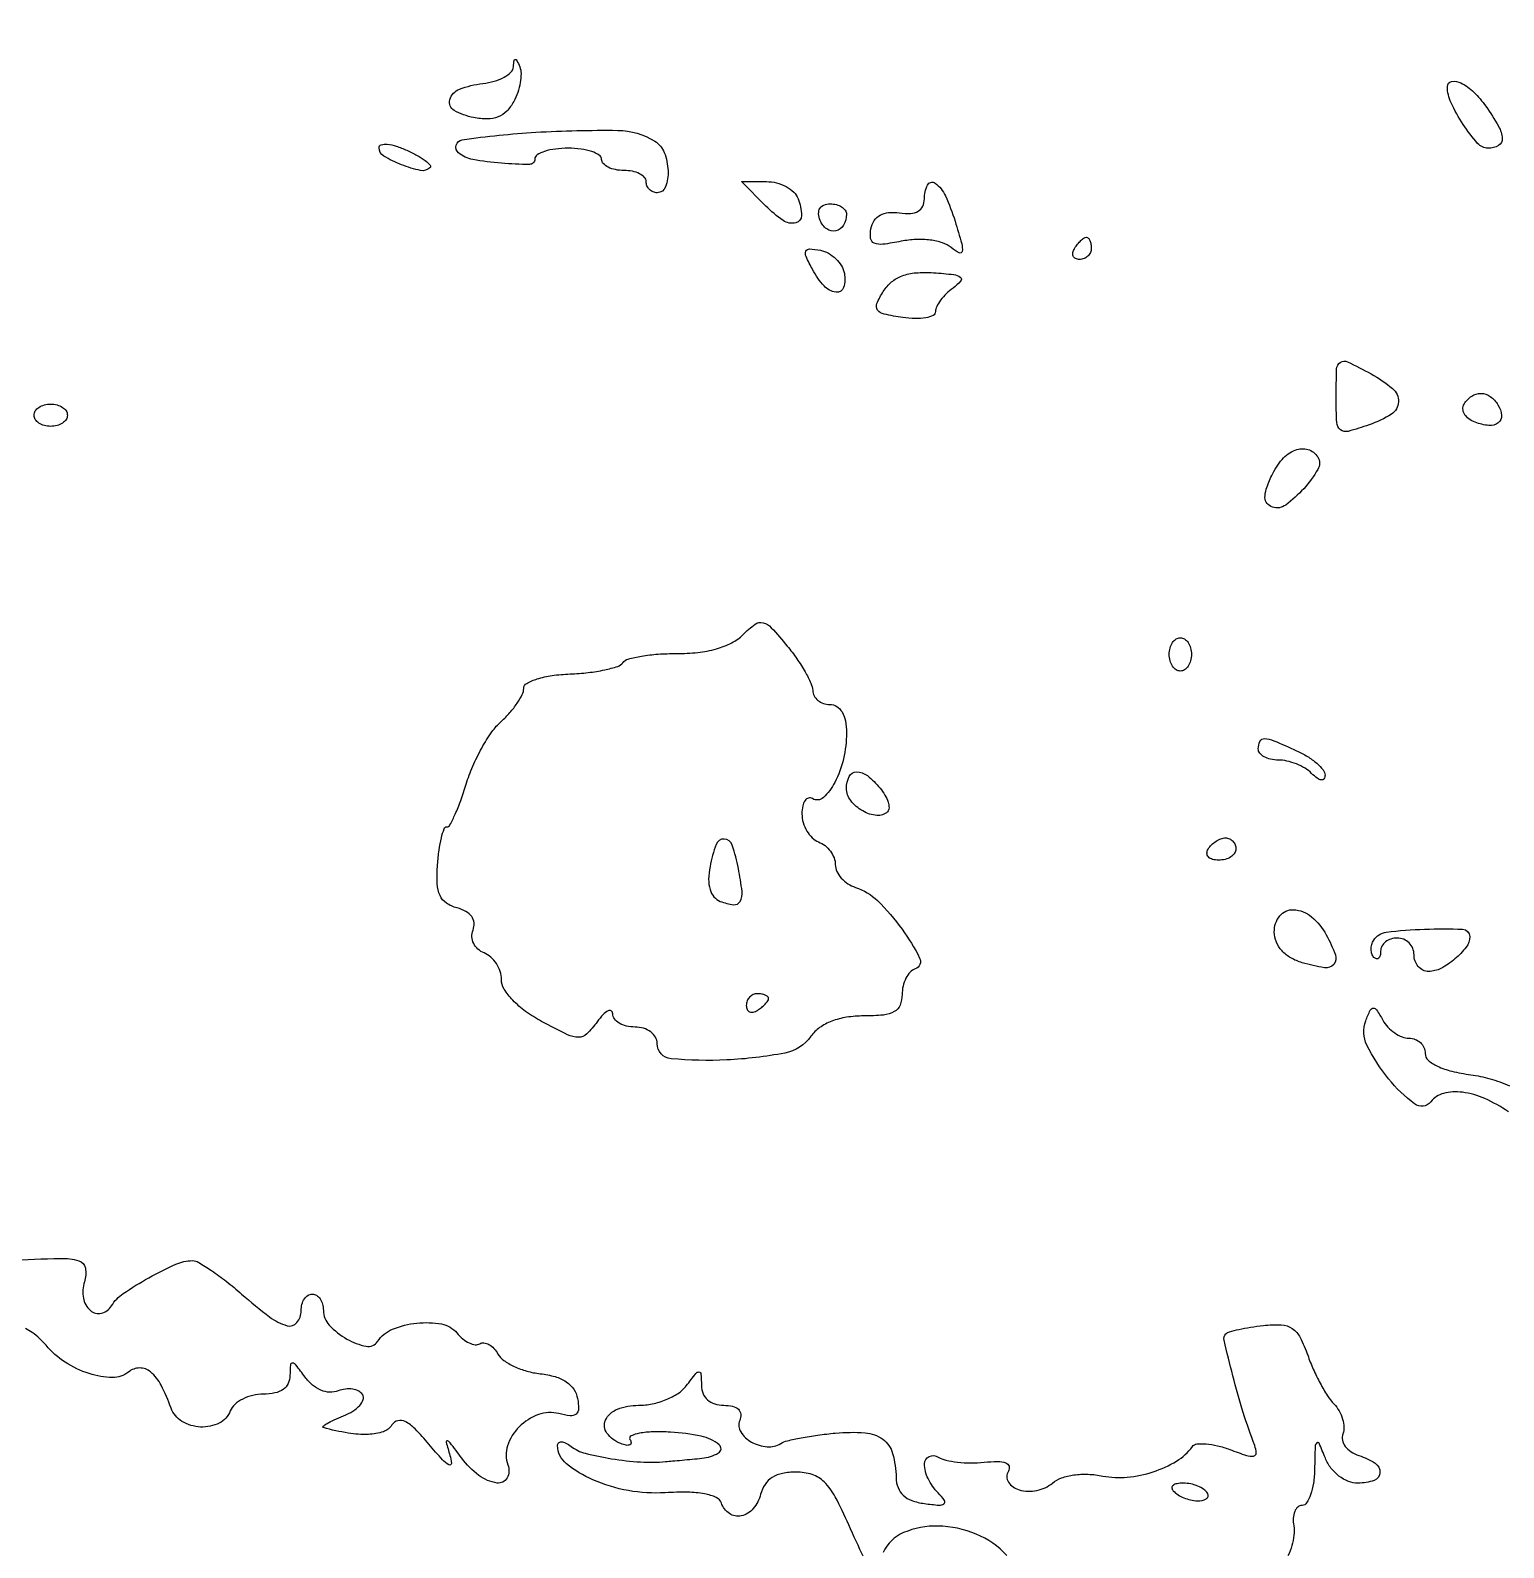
# Model space of a CAD drawing. Extents: x 0 to 4160, y 0 to 3120.
# Drawn here: x 155.7 to 288.1, y 2859.2 to 2995.6 of the extents above; entities that cross this region are included whole.
import ezdxf

# ---------------------------------------------------------------- set-up
doc = ezdxf.new("R2010")
doc.units = 0

msp = doc.modelspace()

# ---------------------------------------------------------------- linework, layer by layer
for points in [[(4159.499279, 606.274193, 0.000001), (4159.667734, 974.478125, 0.000057)], [(757.647081, 3119.740147, 0.000002), (520.492565, 3119.487217, 0.4139)], [(1964.75, 0.149832, 0.000016), (2717.930904, 0.232101, 0.000028), (3351.473438, 0.357111)], [(288.472506, 2898.379789, 0.048009), (286.366126, 2899.570356, 0.072734), (284.342779, 2900.137524, 0.094546), (282.653393, 2900.035283, 0.16761), (281.5, 2899.277786, -0.411129), (280.04831, 2899.083393, -0.061745), (277.715963, 2901.346547, -0.053005), (275.763329, 2904.384828, -0.210976), (275.65634, 2906.54682, -0.016263), (276.065351, 2907.517113, -0.281812), (276.338927, 2907.700273, -0.266443), (276.638264, 2907.54436, -0.014903), (277.198682, 2906.609458, 0.06178), (277.650912, 2905.993891, 0.053421), (278.260829, 2905.472778, 0.056098), (278.928336, 2905.118258, 0.094315), (279.54969, 2905, -0.093251), (280.103314, 2904.895843, -0.096396), (280.573971, 2904.598053, -0.099183), (280.888983, 2904.153763, -0.105144), (281, 2903.631669, 0.214494), (281.271925, 2903.026956, 0.072119), (282.099447, 2902.48285, 0.050808), (283.392437, 2902.031105, 0.025321), (285.099447, 2901.713487, -0.03726), (286.827394, 2901.349127, -0.032177), (288.57194, 2900.71896, -0.033534)], [(153.716229, 2885.034629, -0.0054), (158.371476, 2885.201727, -0.076148), (160.023701, 2884.990886, -0.288687), (160.613915, 2884.331073, -0.119316), (160.52671, 2883.084157, 0.121668), (160.432145, 2881.635507, 0.169401), (161.064269, 2880.512221, 0.247823), (162.055948, 2880.272957, 0.194423), (162.961393, 2880.937532, -0.105225), (164.022792, 2882.047012, -0.022089), (166.320663, 2883.467549, -0.022065), (168.734514, 2884.679761, -0.10571), (170.232292, 2885, -0.134588), (170.803472, 2884.843415, -0.015281), (171.944828, 2884.11875, -0.017606), (173.270937, 2883.148883, -0.013466), (174.652781, 2882, 0.017484), (177.171127, 2879.940213, 0.094559), (178.745423, 2879.156212, 0.297353), (179.616591, 2879.430058, 0.173763), (180, 2880.5, -0.064853), (180.074694, 2881.073457, -0.082425), (180.29375, 2881.559375, -0.098894), (180.618646, 2881.884432, -0.148195), (181, 2882, -0.14491), (181.381345, 2881.887108, -0.099365), (181.70625, 2881.56971, -0.083557), (181.925212, 2881.095134, -0.066486), (182, 2880.535184, 0.19088), (182.527705, 2879.203254, 0.074227), (184.111169, 2877.95346, 0.082637), (185.850206, 2877.308617, 0.303955), (186.877174, 2877.742783, -0.152199), (188.206274, 2878.835406, -0.070081), (190.401802, 2879.38678, -0.071167), (192.617729, 2879.307016, -0.176808), (193.998884, 2878.501344, 0.047507), (194.529628, 2877.973002, 0.061846), (195.10838, 2877.606391, 0.075873), (195.645281, 2877.44637, 0.17469), (196.051846, 2877.532043, -0.169178), (196.429147, 2877.615778, -0.099646), (196.873034, 2877.470928, -0.078586), (197.316931, 2877.118589, -0.057104), (197.68854, 2876.607793, 0.111534), (198.210056, 2876.033201, 0.043977), (199.140372, 2875.495915, 0.040723), (200.286885, 2875.071632, 0.040255), (201.491449, 2874.83676, -0.042243), (202.81868, 2874.572498, -0.076693), (203.820279, 2874.108212, -0.09532), (204.490933, 2873.448449, -0.104348), (204.842314, 2872.606992, -0.047582), (204.928129, 2871.682317, -0.226145), (204.704487, 2871.216207, -0.199272), (204.175802, 2871.061179, -0.036923), (203.157682, 2871.248514, 0.152168), (201.325306, 2871.163724, 0.110524), (199.593868, 2870.0578, 0.115065), (198.546461, 2868.361286, 0.174333), (198.582879, 2866.644618, -0.217468), (198.509799, 2865.464773, -0.316348), (197.612498, 2865.01135, -0.12675), (195.972407, 2865.699048, -0.070193), (194.433661, 2867.25, 0.0029), (193.395179, 2868.624333, 0.173158), (193.137828, 2868.791104, 0.571076), (193.02833, 2868.67707, 0.007206), (193.375822, 2867.5, -0.066101), (193.498903, 2866.780674, -0.577468), (193.280767, 2866.643646, -0.088859), (192.696378, 2867.100713, -0.008144), (191.485089, 2868.5, 0.018355), (190.23682, 2869.883869, 0.080197), (189.355493, 2870.540209, 0.185247), (188.695959, 2870.615536, 0.19019), (188.16429, 2870.2291, -0.17354), (187.388236, 2869.625875, -0.069654), (186.04608, 2869.384414, -0.050864), (184.230047, 2869.498471, -0.026098), (182, 2869.989076, -0.602484), (181.973653, 2870.108253, -0.043205), (182.326684, 2870.35897, -0.025619), (182.960105, 2870.68869, -0.011824), (183.814245, 2871.054928, 0.04326), (184.657077, 2871.480819, 0.06998), (185.273526, 2871.993843, 0.100191), (185.579901, 2872.508137, 0.226542), (185.53222, 2872.947867, 0.136798), (185.18316, 2873.270008, 0.079677), (184.637408, 2873.447472, 0.069382), (183.984408, 2873.458462, 0.06125), (183.323367, 2873.293846, -0.104663), (182.573476, 2873.174489, -0.086096), (181.781381, 2873.35369, -0.076606), (181.018245, 2873.81861, -0.059906), (180.355392, 2874.52865, 0.007299), (179.53128, 2875.621833, 0.200348), (179.224387, 2875.795422, 0.427404), (179.03535, 2875.639878, 0.018623), (179, 2874.69113, -0.107998), (178.840624, 2873.961869, -0.132077), (178.396241, 2873.426674, -0.104229), (177.649958, 2873.104534, -0.049989), (176.606989, 2873, 0.058092), (175.64904, 2872.888325, 0.059009), (174.747841, 2872.559375, 0.065064), (174.03509, 2872.074042, 0.119725), (173.638374, 2871.5, -0.187812), (172.638312, 2870.39969, -0.127867), (170.964521, 2870.047412, -0.124121), (169.293523, 2870.553153, -0.173583), (168.313381, 2871.75, 0.033287), (167.424365, 2873.801108, 0.098383), (166.473251, 2874.9975, 0.179395), (165.487314, 2875.355132, 0.17312), (164.488958, 2874.990836, -0.180883), (163.048285, 2874.489585, -0.072895), (160.962363, 2874.844641, -0.065384), (158.793762, 2875.878092, -0.075839), (157.086458, 2877.395824, 0.03411), (156.501927, 2878.009698, 0.035627), (155.847358, 2878.528773, 0.038102), (155.220333, 2878.890345, 0.112193)], [(230.553413, 2858.30722, -0.005366), (229.209358, 2861.259617, 0.017387), (227.991081, 2863.77366, 0.075155), (227.008054, 2865.104937, 0.11862), (225.918845, 2865.770627, 0.078273), (224.462611, 2866, 0.049667), (223.250068, 2865.879256, 0.091234), (222.331745, 2865.511967, 0.105057), (221.688169, 2864.885685, 0.083667), (221.289749, 2864, -0.111031), (220.625452, 2862.7144, -0.164707), (219.551371, 2862.061445, -0.206774), (218.479937, 2862.265349, -0.164763), (217.762593, 2863.212222, 0.212098), (217.304921, 2863.713705, 0.057939), (216.256164, 2864.035017, 0.041722), (214.72506, 2864.185782, 0.019046), (212.714616, 2864.138868, -0.059729), (209.406312, 2864.330626, -0.058806), (206.218609, 2865.298182, -0.067747), (203.840383, 2866.747964, -0.216294), (203.031425, 2868.372445, -0.21004), (203.129267, 2868.618798, -0.211821), (203.376419, 2868.712167, -0.105505), (203.772001, 2868.604178, -0.042176), (204.25, 2868.303811, 0.098969), (205.534624, 2867.686378, 0.022786), (207.899812, 2867.194171, 0.024353), (210.498339, 2866.904765, 0.037944), (212.75, 2866.935463, 0.000545), (213.368436, 2866.991632, 0.000212), (214.22381, 2867.070626, 0.00021), (215.150049, 2867.156952, 0.00026), (216.011905, 2867.238095, 0.107213), (217.504296, 2867.712866, 0.522866), (217.567255, 2868.44625, 0.123477), (215.946578, 2869.223492, 0.036288), (213.189987, 2869.580863, 0.019455), (211.618527, 2869.608327, 0.039536), (210.389958, 2869.484487, 0.065287), (209.646016, 2869.24628, 0.447803), (209.549272, 2868.920276, -0.122194), (209.644138, 2868.624521, -0.315703), (209.534037, 2868.442662, -0.155681), (209.216214, 2868.408871, -0.040885), (208.718604, 2868.554487, -0.139725), (207.483079, 2869.482209, -0.277004), (207.354896, 2870.657591, -0.196018), (208.41818, 2871.651801, -0.091431), (210.306424, 2872, 0.051336), (211.552195, 2872.128245, 0.045335), (212.801289, 2872.508858, 0.047725), (213.880214, 2873.072973, 0.086302), (214.607954, 2873.75, -0.005777), (215.477084, 2874.86788, -0.22845), (215.75116, 2875, -0.395521), (215.923317, 2874.838561, -0.011517), (215.968197, 2873.75, 0.096557), (216.120836, 2873.036277, 0.112689), (216.527119, 2872.476276, 0.105108), (217.161783, 2872.121872, 0.075099), (217.968615, 2872, -0.053315), (218.774479, 2871.913826, -0.137585), (219.287073, 2871.642707, -0.185499), (219.495084, 2871.205414, -0.111352), (219.411145, 2870.629042, 0.237453), (219.514424, 2869.598277, 0.124423), (220.47482, 2868.690777, 0.10788), (221.871318, 2868.267065, 0.159643), (223.105274, 2868.565063, -0.079306), (223.68805, 2868.808231, -0.012062), (224.924084, 2869.075421, -0.013248), (226.411215, 2869.318884, -0.011125), (227.998326, 2869.499847, -0.040195), (230.668892, 2869.529045, -0.14151), (232.265987, 2868.945031, -0.168483), (233.145529, 2867.673763, -0.063289), (233.462786, 2865.501197, 0.085816), (233.637002, 2864.594378, 0.116947), (234.101206, 2863.906825, 0.101094), (234.883542, 2863.435098, 0.052052), (236, 2863.165324, 0.012453), (237.322645, 2863.021688, 0.185365), (237.761638, 2863.149493, 0.408157), (237.806549, 2863.455146, 0.035658), (237.25, 2864.115324, -0.076918), (236.329184, 2865.410112, -0.116641), (236.012315, 2866.748831, -0.29315), (236.427615, 2867.396563, -0.251063), (237.249399, 2867.345863, 0.082142), (237.924208, 2867.068749, 0.027889), (238.972945, 2866.888749, 0.026861), (240.174353, 2866.815969, 0.027834), (241.362315, 2866.874057, -0.023063), (242.583872, 2866.94547, -0.090361), (243.325539, 2866.819718, -0.240517), (243.609728, 2866.514993, -0.211065), (243.549534, 2866.080148, 0.288709), (243.557964, 2865.095098, 0.186403), (244.508584, 2864.399755, 0.114891), (246.110426, 2864.344985, 0.125179), (247.515216, 2865.012628, -0.089255), (248.326302, 2865.471318, -0.049707), (249.433173, 2865.739039, -0.044828), (250.711896, 2865.800957, -0.039066), (252.04308, 2865.641384, 0.073246), (254.225136, 2865.529644, 0.055815), (256.569903, 2866.021042, 0.057522), (258.661564, 2866.987964, 0.096896), (260.082969, 2868.288754, -0.209415), (260.491325, 2868.523348, -0.047102), (261.31166, 2868.535201, -0.041146), (262.339489, 2868.367292, -0.029795), (263.447113, 2868.020108, 0.011546), (264.940357, 2867.491505, 0.119405), (265.586394, 2867.440066, 0.376967), (265.817451, 2867.719122, 0.084449), (265.685471, 2868.377266, -0.016323), (264.65813, 2871.340155, -0.012286), (263.716524, 2874.657747, -0.00498), (262.930306, 2877.842671, -0.259995), (263.097243, 2878.430577, -0.130077), (263.406902, 2878.61064, -0.012597), (264.257356, 2878.821289, -0.015323), (265.301594, 2879.018834, -0.011531), (266.46003, 2879.174129, -0.039854), (268.072753, 2879.223388, -0.13626), (269.059645, 2878.89636, -0.128443), (269.769851, 2878.093879, -0.033718), (270.446697, 2876.5, 0.021534), (270.941829, 2875.250304, 0.018284), (271.568105, 2873.976187, 0.018676), (272.224889, 2872.857205, 0.048272), (272.801639, 2872.121061, -0.061217), (273.266199, 2871.495506, -0.056552), (273.580436, 2870.759474, -0.060459), (273.705648, 2870.028963, -0.104223), (273.608539, 2869.422253, 0.145794), (273.566009, 2868.869995, 0.107172), (273.821274, 2868.307795, 0.088907), (274.341727, 2867.819329, 0.067358), (275.051029, 2867.483804, -0.068883), (276.496873, 2866.79449, -0.261175), (276.940455, 2865.937077, -0.312432), (276.42171, 2865.239112, -0.081681), (274.967776, 2865, -0.093033), (274.1001, 2865.162854, -0.070798), (273.255379, 2865.638046, -0.06698), (272.534944, 2866.361577, -0.066926), (272.031162, 2867.25, 0.008153), (271.469184, 2868.584807, 0.532672), (271.261017, 2868.622066, 0.186193), (271.116388, 2868.280798, 0.003296), (271.063386, 2866.25, -0.030985), (270.961755, 2865.004989, -0.047582), (270.706405, 2863.954688, -0.060252), (270.350242, 2863.224739, -0.254409), (269.937142, 2863, 0.184977), (269.557233, 2862.854472, 0.11381), (269.278383, 2862.457627, 0.083911), (269.145767, 2861.860205, 0.054761), (269.187083, 2861.153624, -0.069581), (269.210852, 2860.330817, -0.043543), (269.021861, 2859.384355, -0.042944), (268.665499, 2858.465451, -0.059303)], [(243.41242, 2858.5, 0.107537), (240.667395, 2860.415026, 0.093147), (237.22692, 2861.145204, 0.106666), (234.131511, 2860.552597, 0.189575), (232.305942, 2858.759617, -0.049619)]]:
    msp.add_lwpolyline(points, format="xyb")
for points in [[(199.100262, 2989.187342, -0.069443), (198.475135, 2988.33007, -0.106498), (197.714111, 2987.820655, -0.095176), (196.746285, 2987.636627, -0.046785), (195.493599, 2987.756473, -0.08289), (193.762314, 2988.396861, -0.341702), (193.362379, 2989.362705, -0.241497), (194.225051, 2990.307747, -0.059866), (196.327119, 2990.816422, 0.040957), (197.355952, 2991.024659, 0.054428), (198.238032, 2991.387572, 0.066289), (198.856457, 2991.83985, 0.187232), (199.078947, 2992.316422, -0.015116), (199.134978, 2992.893242, -0.383032), (199.245412, 2992.988576, -0.287201), (199.387638, 2992.895639, -0.011584), (199.643801, 2992.305439, -0.09864), (199.757887, 2991.711205, -0.041429), (199.684573, 2990.896741, -0.038891), (199.458254, 2990.01161, -0.040854)], [(286.443296, 2988.777494, -0.021711), (287.593847, 2986.972946, -0.117218), (287.924962, 2985.866634, -0.284828), (287.587821, 2985.245848, -0.130309), (286.660515, 2985, -0.217873), (285.714838, 2985.432611, -0.032363), (284.416866, 2987.147084, -0.035759), (283.3265, 2989.08811, -0.110529), (283, 2990.547053, -0.366441), (283.380113, 2990.996064, -0.161515), (284.206996, 2990.867325, -0.073502), (285.369582, 2990.034784, -0.047933)], [(211.785888, 2985.632328, -0.163295), (212.624118, 2984.623897, -0.081069), (212.971429, 2982.978065, -0.098073), (212.753567, 2981.530022, -0.316457), (212, 2981, -0.099038), (211.618362, 2981.076342, -0.097945), (211.29375, 2981.29375, -0.097945), (211.076342, 2981.618362, -0.099038), (211, 2982, 0.191087), (210.848523, 2982.381882, 0.088204), (210.4125, 2982.70625, 0.068025), (209.765418, 2982.926307, 0.048028), (209, 2983, -0.048028), (208.234582, 2983.073693, -0.068025), (207.5875, 2983.29375, -0.088204), (207.151477, 2983.618118, -0.191087), (207, 2984, 0.254951), (206.790443, 2984.384262, 0.06271), (206.11875, 2984.70625, 0.048861), (205.149251, 2984.927234, 0.031626), (204, 2985, 0.030819), (202.850699, 2984.929093, 0.047785), (201.88125, 2984.713594, 0.060981), (201.207951, 2984.399866, 0.258791), (201, 2984.025, -0.414828), (200.517408, 2983.543419, -0.019584), (197.989733, 2983.647774, -0.0247), (195.429397, 2983.982025, -0.128763), (194.149864, 2984.577109, -0.650619), (194.483039, 2985.761289, -0.020791), (201.093366, 2986.433463, -0.018323), (208.452613, 2986.603642, -0.13584)], [(191.579587, 2983.246253, -0.254544), (190.733811, 2982.996719, -0.040731), (189.024936, 2983.512302, -0.040677), (187.426347, 2984.295879, -0.264345), (187, 2985.045949, -0.335376), (187.19516, 2985.304181, -0.092252), (187.735616, 2985.354296, -0.05532), (188.543505, 2985.188806, -0.028746), (189.504226, 2984.816121, -0.019514), (190.434166, 2984.347773, -0.035523), (191.146857, 2983.884309, -0.045694), (191.584945, 2983.485154, -0.401136)], [(224.654923, 2980.456872, -0.083081), (224.960577, 2978.953874, -0.360807), (224.444914, 2978.286276, -0.208808), (223.312053, 2978.505485, -0.045672), (221.75, 2979.805556), (219.555556, 2982), (221.809163, 2982, -0.063267), (222.714995, 2981.884921, -0.061113), (223.574718, 2981.546706, -0.066142), (224.261336, 2981.047166, -0.111288)], [(238.757052, 2978.439939, -0.005974), (239.352999, 2976.412091, -0.103836), (239.39882, 2975.728748, -0.519021), (239.130976, 2975.59157, -0.052185), (238.422352, 2976.064442, 0.094626), (237.640442, 2976.495707, 0.047301), (236.534122, 2976.744046, 0.042781), (235.250801, 2976.796398, 0.038183), (233.926265, 2976.635253, -0.016891), (232.268991, 2976.361648, -0.131195), (231.498504, 2976.463211, -0.270939), (231.170551, 2976.894916, -0.079368), (231.203396, 2977.760749, -0.093643), (231.498921, 2978.494122, -0.124262), (232.021404, 2978.984525, -0.106287), (232.781764, 2979.215323, -0.055706), (233.77465, 2979.187142, 0.047604), (234.753864, 2979.143503, 0.115811), (235.444072, 2979.342868, 0.15529), (235.852116, 2979.780094, 0.111147), (236, 2980.437142, -0.115332), (236.293862, 2981.694179, -0.464204), (236.960648, 2981.858973, -0.130001), (237.893843, 2980.717474, -0.03226)], [(229, 2979.059017, -0.13423), (228.734336, 2978.087259, -0.204571), (228.039442, 2977.576874, -0.217321), (227.224762, 2977.74038, -0.145599), (226.63617, 2978.505744, -0.076022), (226.502894, 2979.117056, -0.151817), (226.618633, 2979.593244, -0.165347), (226.97324, 2979.893936, -0.094172), (227.531385, 2980, -0.062212), (228.092934, 2979.929858, -0.080499), (228.568594, 2979.723586, -0.097959), (228.886945, 2979.417889, -0.153789)], [(251, 2976, -0.105053), (250.918938, 2975.618444, -0.099167), (250.688914, 2975.29375, -0.09642), (250.345238, 2975.076123, -0.093332), (249.940983, 2975, -0.108972), (249.586039, 2975.078288, -0.182303), (249.3746, 2975.29375, -0.161196), (249.343488, 2975.6179, -0.082592), (249.5, 2976, -0.029505), (249.768994, 2976.382774, -0.035638), (250.066025, 2976.70625, -0.038439), (250.34829, 2976.934461, -0.151918), (250.559017, 2977, -0.210953), (250.727648, 2976.92554, -0.081139), (250.870461, 2976.70625, -0.061769), (250.967655, 2976.382849, -0.042167)], [(228.811841, 2973.738516, -0.124713), (228.739586, 2972.491825, -0.361298), (228.06443, 2972.057784, -0.180513), (226.987158, 2972.617582, -0.06082), (225.952206, 2974.089304, -0.015848), (225.37018, 2975.264924, -0.20595), (225.359778, 2975.742218, -0.321962), (225.68767, 2975.949347, -0.032685), (226.655539, 2975.827821, -0.080452), (227.376907, 2975.563837, -0.064652), (228.040319, 2975.069388, -0.065452), (228.547851, 2974.429374, -0.087595)], [(238.573919, 2972.430392, 0.036494), (237.971655, 2971.918641, 0.038596), (237.462339, 2971.333657, 0.041731), (237.108584, 2970.7641, 0.118647), (237, 2970.31295, -0.285346), (236.788947, 2969.973241, -0.069924), (236.135543, 2969.757189, -0.050813), (235.18499, 2969.682724, -0.030602), (234.057168, 2969.778302, -0.017383), (232.382952, 2970.083806, -0.180311), (231.803938, 2970.456605, -0.268127), (231.736069, 2971.028914, -0.038106), (232.306779, 2972.119624, -0.078523), (233.049355, 2972.974917, -0.085692), (233.99898, 2973.52894, -0.070682), (235.229734, 2973.799044, -0.035553), (236.82353, 2973.80515, -0.009619), (238.642009, 2973.64749, -0.140936), (239.231921, 2973.407931, -0.43675), (239.261489, 2973.045752, -0.049371)], [(276.135693, 2964.714438, -0.050187), (278.065671, 2963.398847, -0.231041), (278.599707, 2962.196805, -0.248291), (277.967858, 2961.100315, -0.056525), (275.970786, 2960.139661, -0.017274), (274.069866, 2959.549796, -0.241637), (273.390311, 2959.693109, -0.212), (273.058663, 2960.34447, -0.013285), (273, 2962.55202, -0.009103), (273.047393, 2965.154958, -0.236957), (273.375239, 2965.752598, -0.270215), (274.021334, 2965.801729, -0.011524)], [(287.541119, 2961.933469, -0.113371), (287.863615, 2960.985128, -0.261672), (287.573555, 2960.317483, -0.188422), (286.724488, 2960.076451, -0.067736), (285.479746, 2960.369399, -0.067341), (284.911954, 2960.680239, -0.097937), (284.527978, 2961.100609, -0.123144), (284.385628, 2961.560991, -0.153283), (284.495635, 2961.992937, -0.104938), (285.182705, 2962.71195, -0.155876), (286.01095, 2962.958873, -0.152164), (286.843686, 2962.681493, -0.098738)], [(159, 2961, -0.148195), (158.884432, 2960.618646, -0.098894), (158.559375, 2960.29375, -0.082425), (158.073457, 2960.074694, -0.064853), (157.5, 2960, -0.064853), (156.926543, 2960.074694, -0.082425), (156.440625, 2960.29375, -0.098894), (156.115568, 2960.618646, -0.148195), (156, 2961, -0.148195), (156.115568, 2961.381354, -0.098894), (156.440625, 2961.70625, -0.082425), (156.926543, 2961.925306, -0.064853), (157.5, 2962, -0.064853), (158.073457, 2961.925306, -0.082425), (158.559375, 2961.70625, -0.098894), (158.884432, 2961.381354, -0.148195)], [(271.348581, 2957.245, -0.278327), (271.360455, 2956.131301, -0.05055), (270.084809, 2954.39367, -0.050211), (268.466193, 2952.927033, -0.244078), (267.281626, 2952.739458, -0.138876), (266.796956, 2953.069431, -0.169722), (266.604446, 2953.579584, -0.090671), (266.727574, 2954.361169, -0.022611), (267.21209, 2955.566142, -0.071606), (268.146129, 2957.02179, -0.118496), (269.327165, 2957.867518, -0.170859), (270.466894, 2957.921243, -0.183487)], [(225.964037, 2936.25, 0.118042), (226.092814, 2935.773136, 0.09754), (226.430061, 2935.367188, 0.089699), (226.924354, 2935.094456, 0.081499), (227.5, 2935, -0.142022), (228.124462, 2934.818974, -0.119931), (228.603843, 2934.322376, -0.087607), (228.902826, 2933.514044, -0.044906), (229, 2932.434259, -0.057382), (228.733178, 2930.116932, -0.061989), (227.947294, 2927.984501, -0.08531), (226.922651, 2926.628564, -0.338909), (225.949827, 2926.531009, 0.202124), (225.590669, 2926.587018, 0.181632), (225.279012, 2926.372187, 0.104429), (225.067958, 2925.872757, 0.047967), (225, 2925.166006, 0.07063), (225.11205, 2924.376744, 0.063468), (225.440625, 2923.618302, 0.066821), (225.926422, 2923.003891, 0.100819), (226.5, 2922.638374, -0.077719), (227.073418, 2922.308888, -0.065097), (227.559375, 2921.801804, -0.066746), (227.887985, 2921.20146, -0.092141), (228, 2920.598772, 0.111334), (228.135915, 2919.995948, 0.071228), (228.534443, 2919.395199, 0.066015), (229.123874, 2918.887526, 0.068066), (229.81938, 2918.557327, -0.119248), (231.787558, 2917.364913, -0.039562), (234.001666, 2914.787034, -0.041051), (235.577961, 2912.207318, -0.457255), (235.172306, 2911.224102, 0.127648), (234.723741, 2910.932982, 0.067886), (234.344365, 2910.385101, 0.060582), (234.087266, 2909.678703, 0.057072), (234, 2908.916667, -0.096098), (233.81718, 2907.97423, -0.171569), (233.300874, 2907.389159, -0.103778), (232.314859, 2907.082951, -0.023577), (230.556704, 2907, 0.038627), (229.013866, 2906.880631, 0.053233), (227.671879, 2906.522488, 0.060949), (226.586697, 2905.945184, 0.085013), (225.806704, 2905.173142, -0.192269), (223.454485, 2903.665473, -0.035605), (218.248452, 2903.04349, -0.034996), (213.238931, 2903.154881, -0.387461), (212, 2904.513644, 0.133122), (211.8461, 2905.081439, 0.100915), (211.413607, 2905.564206, 0.087735), (210.765631, 2905.888559, 0.072396), (210, 2906, -0.057632), (209.235048, 2906.088465, -0.076871), (208.5875, 2906.349894, -0.09576), (208.153547, 2906.736757, -0.164399), (208, 2907.19113, 0.242132), (207.865645, 2907.452307, 0.280653), (207.590624, 2907.47251, 0.088956), (207.143698, 2907.131807, 0.027666), (206.60638, 2906.47637, -0.03978), (205.659124, 2905.376286, -0.199496), (204.921943, 2905.076218, -0.112949), (203.948723, 2905.30635, -0.009214), (201.60638, 2906.512644, -0.0332), (200.175118, 2907.410722, -0.044443), (199.01893, 2908.415766, -0.05188), (198.24404, 2909.408605, -0.140682), (198, 2910.258789, 0.078792), (197.883562, 2910.993091, 0.065293), (197.542493, 2911.708412, 0.066685), (197.037957, 2912.297193, 0.09093), (196.442529, 2912.660427, -0.091951), (195.88766, 2913.000463, -0.097187), (195.504376, 2913.511135, -0.100249), (195.350017, 2914.115003, -0.104588), (195.446656, 2914.721583, 0.11267), (195.538624, 2915.364822, 0.136556), (195.328211, 2915.934494, 0.112245), (194.809074, 2916.391648, 0.06074), (194.0137, 2916.706668, -0.084095), (193.049321, 2917.141474, -0.140229), (192.479133, 2917.817347, -0.096705), (192.229861, 2918.885159, -0.02687), (192.259574, 2920.612123, -0.016344), (192.394468, 2921.909309, -0.026178), (192.60319, 2923.002568, -0.02405), (192.847568, 2923.824249, -0.317638), (193.091712, 2923.997995, 0.276354), (193.376328, 2924.169625, 0.015773), (193.84732, 2925.126588, 0.020447), (194.349657, 2926.366479, 0.013238), (194.833077, 2927.837198, -0.030176), (195.4206, 2929.439604, -0.024399), (196.235056, 2931.081194, -0.025041), (197.139163, 2932.525148, -0.056497), (197.991365, 2933.492185, 0.02827), (198.760131, 2934.271308, 0.031121), (199.409963, 2935.108677, 0.032739), (199.867624, 2935.885704, 0.11724), (200, 2936.442495, -0.273739), (200.268767, 2936.896627, -0.049946), (201.205439, 2937.295091, -0.04082), (202.545178, 2937.59582, -0.024845), (204.162236, 2937.740993, 0.018343), (205.799132, 2937.866521, 0.024267), (207.27447, 2938.10725, 0.022941), (208.449426, 2938.414964, 0.167173), (208.912236, 2938.754749, -0.177142), (209.378893, 2939.083645, -0.023778), (210.571967, 2939.34511, -0.025064), (212.071432, 2939.522989, -0.018675), (213.737013, 2939.573991, 0.02937), (215.65006, 2939.673536, 0.041686), (217.320966, 2940.001879, 0.048299), (218.691978, 2940.539774, 0.078912), (219.700269, 2941.271698, -0.037174), (220.790786, 2942.211085, -0.225845), (221.502478, 2942.349827, -0.145851), (222.248875, 2941.901028, -0.013423), (223.677293, 2940.248971, -0.019584), (224.541527, 2939.104828, -0.02208), (225.277471, 2937.940323, -0.022008), (225.810703, 2936.904583, -0.101009)], [(260, 2939.5, -0.064853), (259.925306, 2938.926543, -0.082425), (259.70625, 2938.440625, -0.098894), (259.381354, 2938.115568, -0.148195), (259, 2938, -0.148195), (258.618646, 2938.115568, -0.098894), (258.29375, 2938.440625, -0.082425), (258.074694, 2938.926543, -0.064853), (258, 2939.5, -0.064853), (258.074694, 2940.073457, -0.082425), (258.29375, 2940.559375, -0.098894), (258.618646, 2940.884432, -0.148195), (259, 2941, -0.148195), (259.381354, 2940.884432, -0.098894), (259.70625, 2940.559375, -0.082425), (259.925306, 2940.073457, -0.064853)], [(269.452947, 2930.839485, -0.031472), (270.427951, 2930.318866, -0.039783), (271.251803, 2929.714523, -0.044285), (271.830535, 2929.117527, -0.172005), (272, 2928.639485, -0.144857), (271.904666, 2928.317329, -0.289814), (271.672791, 2928.21065, -0.130096), (271.297098, 2928.365833, -0.033749), (270.8, 2928.8, 0.062206), (270.209158, 2929.259641, 0.039117), (269.42375, 2929.6475, 0.038823), (268.577103, 2929.91209, 0.056383), (267.8, 2930, -0.053595), (267.111367, 2930.074027, -0.073362), (266.52875, 2930.29375, -0.093122), (266.137625, 2930.618409, -0.17482), (266, 2931, -0.111618), (266.154559, 2931.683732, -0.301851), (266.561225, 2931.92742, -0.088104), (267.402614, 2931.737318, -0.007392)], [(232.020056, 2927.475834, -0.040496), (232.460279, 2926.848348, -0.056836), (232.737358, 2926.223326, -0.071749), (232.823237, 2925.692776, -0.203393), (232.685629, 2925.352295, -0.225089), (231.733302, 2925.012634, -0.105651), (230.458793, 2925.421904, -0.097194), (229.382057, 2926.356827, -0.167027), (229, 2927.468615, -0.11527), (229.248692, 2928.533014, -0.284674), (229.901669, 2928.939734, -0.170976), (230.876957, 2928.598808, -0.050821)], [(264, 2922, -0.153634), (263.879982, 2921.618621, -0.097988), (263.542039, 2921.29375, -0.080552), (263.037096, 2921.074545, -0.062283), (262.440983, 2921, -0.066118), (261.889346, 2921.073267, -0.138808), (261.521475, 2921.29375, -0.191142), (261.392057, 2921.620352, -0.139169), (261.5, 2922, -0.06081), (261.806203, 2922.382515, -0.051032), (262.2129, 2922.70625, -0.053229), (262.653442, 2922.926698, -0.089642), (263.059017, 2923, -0.105429), (263.418051, 2922.923444, -0.099231), (263.723586, 2922.70625, -0.096318), (263.928382, 2922.381732, -0.092995)], [(216.740182, 2920.421183, 0.041294), (216.618424, 2919.280534, 0.078201), (216.740042, 2918.366533, 0.103054), (217.096784, 2917.703708, 0.12699), (217.666733, 2917.297645, 0.06112), (218.861127, 2916.999882, 0.306324), (219.443818, 2917.29753, 0.157166), (219.61684, 2918.186378, 0.017567), (219.295118, 2920.25, 0.035128), (218.739297, 2922.339272, 0.302134), (218.010145, 2922.897879, 0.33542), (217.285618, 2922.422825, 0.038595)], [(272.113876, 2914.287221, -0.032932), (272.933576, 2912.478739, -0.274716), (272.782102, 2911.629402, -0.260925), (271.949922, 2911.32786, -0.030478), (269.949733, 2911.783067, -0.058655), (268.923983, 2912.219025, -0.078457), (268.136105, 2912.850505, -0.086564), (267.635063, 2913.639382, -0.091622), (267.443622, 2914.535714, -0.176932), (267.930454, 2915.992316, -0.242376), (269.169642, 2916.549309, -0.161996), (270.790704, 2915.912416, -0.096256)], [(285, 2914.13732, -0.162404), (284.683332, 2913.188097, -0.055937), (283.677812, 2912.121115, -0.055494), (282.421071, 2911.275259, -0.120969), (281.3, 2911, -0.114633), (280.804112, 2911.115204, -0.100377), (280.381875, 2911.440625, -0.09364), (280.098508, 2911.927199, -0.085362), (280, 2912.5, 0.099038), (279.885486, 2913.072457, 0.097945), (279.559375, 2913.559375, 0.097945), (279.072457, 2913.885486, 0.099038), (278.5, 2914, 0.076226), (277.926925, 2913.912123, 0.089419), (277.440625, 2913.657292, 0.100747), (277.115534, 2913.278257, 0.127718), (277, 2912.833333, -0.051163), (276.958272, 2912.426605, -0.153621), (276.82371, 2912.185665, -0.259615), (276.627352, 2912.135822, -0.132256), (276.399864, 2912.266802, -0.117183), (276.214661, 2912.567461, -0.077601), (276.148208, 2912.969256, -0.071032), (276.206813, 2913.407921, -0.069847), (276.385906, 2913.815392, -0.228556), (277.508761, 2914.531671, -0.020273), (280.950544, 2914.800312, -0.018787), (284.362304, 2914.799579, -0.40319)], [(220, 2907.940983, 0.108972), (220.078288, 2907.586039, 0.182303), (220.29375, 2907.3746, 0.161196), (220.6179, 2907.343488, 0.082592), (221, 2907.5, 0.029505), (221.382774, 2907.768994, 0.035638), (221.70625, 2908.066025, 0.038439), (221.934461, 2908.34829, 0.151918), (222, 2908.559017, 0.210953), (221.92554, 2908.727648, 0.081139), (221.70625, 2908.870461, 0.061769), (221.382849, 2908.967655, 0.042167), (221, 2909, 0.105053), (220.618444, 2908.918938, 0.099167), (220.29375, 2908.688914, 0.09642), (220.076123, 2908.345238, 0.093332)], [(258.362278, 2864.304389, 0.103836), (259.310493, 2863.685224, 0.075494), (260.543363, 2863.408451, 0.152534), (261.324278, 2863.593441, 0.419566), (261.445746, 2864.087785, 0.103615), (261.113404, 2864.437404, 0.051677), (260.575329, 2864.732037, 0.048156), (259.931087, 2864.932366, 0.051354), (259.274316, 2865, 0.041875), (258.703752, 2864.952132, 0.121639), (258.343249, 2864.795664, 0.255185), (258.241111, 2864.566649, 0.178151)]]:
    msp.add_lwpolyline(points, format="xyb", close=True)

doc.saveas('drawing.dxf')
